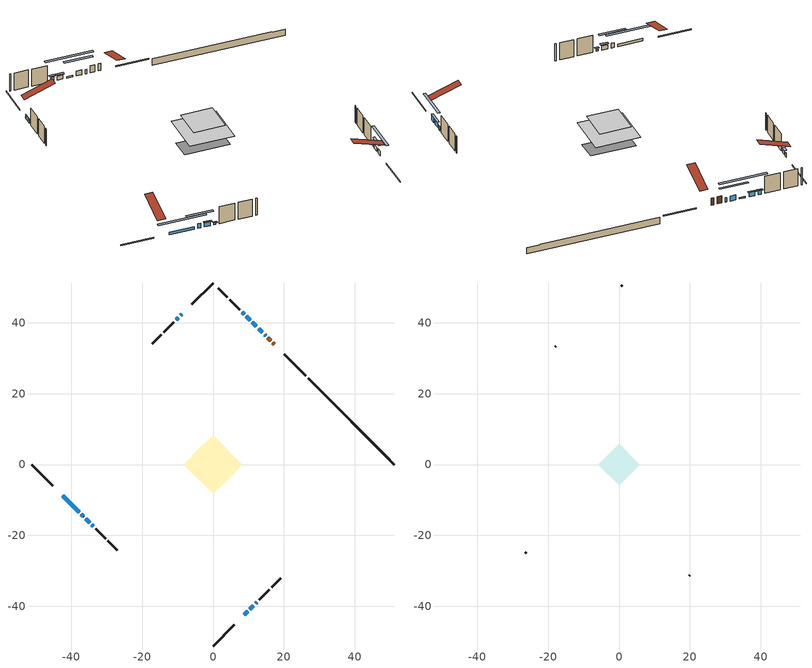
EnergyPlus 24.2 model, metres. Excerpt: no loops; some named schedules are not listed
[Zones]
conditioned space
 floor adiabatic (AdiabaticFloorConstruction): -8.27,0 0,8.27 8.27,0 0,-8.27 z2.74
 floor foundation (Slab1 construction): -6.09,2.26 -2.26,6.09 6.09,-2.26 2.26,-6.09 z-1.58
 wall outside (RimJoist1 construction): 0,-51.24 6.06,-45.19 / -51.24,0 -45.19,-6.06 / 0,51.24 -6.06,45.19 / 26.23,25.01 20.18,31.07 z0.3:0.6
 wall outside (AdiabaticWallConstruction 1): 17.36,33.88 16.92,34.32 / 16.27,34.98 15.48,35.76 z0.3:2.33
 wall outside (AdiabaticWallConstruction): -8.87,42.37 -9.15,42.09 / 14.83,36.42 14.54,36.7 / -35.91,-15.34 -34.86,-16.38 / 12.03,-39.21 12.41,-38.83 z0.3:1.52; 13.89,37.36 12.88,38.36 z0.3:1.72; -9.81,41.43 -10.42,40.82 z0.3:1.16; 8.87,-42.37 9.75,-41.49 / -37.14,-14.11 -36.56,-14.68 z0.3:1.62; -42.37,-8.87 -37.79,-13.45 z0.3:1.01; 12.22,39.02 11.11,40.14 z0.3:0.68; 10.45,40.79 9.45,41.8 / 8.79,42.45 8.23,43.01 z0.3:1.47; 10.41,-40.84 11.38,-39.87 z0.3:1.44; -34.21,-17.04 -33.83,-17.42 z0.3:0.84
 wall outside (Wall1 construction): 13.07,-38.18 15.92,-35.32 / -33.17,-18.07 -30.32,-20.92 / -11.08,40.17 -13.93,37.32 / 7.58,43.67 4.73,46.52 z0.3:5.18
 wall outside (Wall2 construction): 16.58,-34.67 19.14,-32.11 / -29.66,-21.58 -27.1,-24.14 / -14.59,36.66 -17.15,34.1 / 4.07,47.18 1.51,49.74 z0.3:5.18
 wall foundation (FoundationWall1 construction): 26.89,24.35,-1.58 26.89,24.35,0.3 48.81,2.44,0.3 48.81,2.44,0.13 51.24,0,0.13 51.24,0,-1.58
 window (WindowConstruction 10): -8.87,42.37 -9.15,42.09 z0.3:1.52
 window (WindowConstruction 12): 14.83,36.42 14.54,36.7 z0.3:1.52
 window (WindowConstruction 5): 13.89,37.36 12.88,38.36 z0.3:1.72
 window (WindowConstruction 6): -9.81,41.43 -10.42,40.82 z0.3:1.16
 window (WindowConstruction 7): 8.87,-42.37 9.75,-41.49 z0.3:1.62
 window (WindowConstruction 8): -42.37,-8.87 -37.79,-13.45 z0.3:1.01
 window (WindowConstruction 9): -37.14,-14.11 -36.56,-14.68 z0.3:1.62
 window (WindowConstruction 13): 12.22,39.02 11.11,40.13 z0.3:0.68
 window (WindowConstruction): 10.45,40.79 9.45,41.8 z0.3:1.47
 window (WindowConstruction 1): 8.79,42.46 8.23,43.01 z0.3:1.47
 window (WindowConstruction 2): 10.41,-40.84 11.38,-39.87 z0.3:1.44
 window (WindowConstruction 3): -35.91,-15.34 -34.86,-16.38 z0.3:1.52
 window (WindowConstruction 4): -34.21,-17.04 -33.83,-17.41 z0.3:0.83
 window (WindowConstruction 11): 12.03,-39.21 12.41,-38.83 z0.3:1.52
 door (Door): 17.36,33.88 16.92,34.32 z0.3:2.33
 door (Door 1): 16.27,34.98 15.48,35.76 z0.3:2.33
 ceiling adiabatic (AdiabaticFloorConstruction): 0,-8.27 8.27,0 0,8.27 -8.27,0 z2.74
attic - vented
 floor to conditioned space (Floor1 construction Reversed): -5.85,0 0,5.85 5.85,0 0,-5.85 z5.18
 wall outside (Wall3 construction): 19.79,-31.45 19.99,-31.26 / -26.45,-24.8 -26.25,-24.99 / -17.8,33.44 -18,33.25 / 0.85,50.39 0.66,50.59 z0.3:5.18
 roof outside (Roof1 construction): 8.21,-43.03,5.18 2.52,-37.34,7.86 1.02,-38.84,7.86 6.71,-44.53,5.18; -43.03,-8.21,5.18 -37.34,-2.52,7.86 -38.84,-1.02,7.86 -44.53,-6.71,5.18; -8.21,43.03,5.18 -2.52,37.34,7.86 -1.02,38.84,7.86 -6.71,44.53,5.18; 18.02,33.23,5.18 12.32,27.53,7.86 13.83,26.03,7.86 19.52,31.73,5.18
shading: 10.72,40.52 16.04,35.2 16.48,35.63 11.15,40.95 z4.77; -10.63,40.61 -9.6,41.64 -10.03,42.08 -11.06,41.04 z1.46; 12.55,-38.69 6.07,-45.17 6.5,-45.6 12.98,-39.12 z5.58; -35.64,-15.61 -44.53,-6.71 -44.96,-7.14 -36.07,-16.04 z4.06; -34.41,-16.84 -39.29,-11.95 -39.72,-12.38 -34.84,-17.27 z4.67; 7.23,44.02 16.1,35.14 16.54,35.57 7.66,44.45 z6.17; 9.23,42.01 10.66,40.58 11.09,41.01 9.67,42.44 z1.77; 8.02,43.22 9,42.24 9.43,42.67 8.45,43.65 z1.77; 12.24,-39 9.55,-41.7 9.98,-42.13 12.67,-39.44 z2.66; -34.65,-16.59 -36.12,-15.13 -36.55,-15.56 -35.08,-17.02 z1.82; -33.62,-17.63 -34.42,-16.83 -34.85,-17.26 -34.05,-18.06 z1.13
[Building]
Building 1: Terrain=Suburbs
[Site:Location]
Mont Joli AP_QC: Latitude {deg}=48.61; Longitude {deg}=-68.21; Time Zone {hr}=-5; Elevation {m}=52; Keep Site Location Information=Yes
[Site:GroundTemperature:Shallow]
-0.843868, -3.04892, -3.2255, -2.1791, 2.02165, 6.20283, 9.82768, 12.1239, 12.319, 10.4514, 6.91898, 2.86606
[Site:WaterMainsTemperature]
Calculation Method=Schedule; Temperature Schedule=mains temperature schedule
[Material] Roughness=Rough; Thermal Absorptance=0.9
Name | Thickness {m} | Conductivity {W/m-K} | Density {kg/m3} | Specific Heat {J/kg-K} | Solar Absorptance | Visible Absorptance
asphalt or fiberglass shingles | 0.00635 | 0.162714 | 1121.4 | 1465.45 | 0.4 | 0.4
ceiling loosefill ins | 0.169333 | 0.0480833 | 16.02 | 1046.75 | 0.7 | 0.7
ceiling stud and cavity | 0.1397 | 0.186675 | 65.682 | 1177.47 | 0.7 | 0.7
concrete 4.0 in. | 0.1016 | 1.803125 | 2242.8 | 837.4 | 0.7 | 0.7
concrete 8.0 in. | 0.2032 | 1.803125 | 2242.8 | 837.4 | 0.7 | 0.7
door material | 0.04445 | 0.0451087 | 512.64 | 1214.23 | 0.7 | 0.7
exterior vertical ins | 0.0595567 | 0.029427 | 32.04 | 1214.23 | 0.7 | 0.7
floor covering | 0.0127 | 0.0433444 | 54.468 | 1339.84 | 0.6 | 0.6
floor rigid ins; wall rigid ins | 0.512978 | 0.029427 | 32.04 | 1214.23 | 0.7 | 0.7
floor stud and cavity | 0.1397 | 1.75129 | 37.0049 | 1207.88 | 0.7 | 0.7
furniture material conditioned space 1 | 0.1524 | 0.115458 | 640.8 | 1214.23 | 0.6 | 0.6
gypsum board | 0.0127 | 0.160291 | 801 | 837.4 | 0.6 | 0.6
gypsum board 1 | 0.0127 | 0.160291 | 801 | 837.4 | 0.7 | 0.7
osb sheathing 0.5 in. | 0.0127 | 0.115458 | 512.64 | 1214.23 | 0.7 | 0.7
osb sheathing 0.75 in. | 0.01905 | 0.115458 | 512.64 | 1214.23 | 0.7 | 0.7
osb sheathing 2.0 in. | 0.0508 | 0.115458 | 512.64 | 1214.23 | 0.7 | 0.7
rim joist rigid ins | 0.051816 | 0.029427 | 32.04 | 1214.23 | 0.7 | 0.7
rim joist stud and cavity | 0.0508 | 0.0618329 | 125.044 | 1163.47 | 0.6 | 0.6
wall stud and cavity | 0.1397 | 0.0953587 | 139.0536 | 1170.24 | 0.7 | 0.7
wall stud and cavity 1 | 0.1397 | 0.0954735 | 139.0536 | 1170.24 | 0.7 | 0.7
wall stud and cavity 2 | 0.0889 | 6.9971 | 50.32683 | 1063.81 | 0.6 | 0.6
wall stud and cavity 3 | 0.0889 | 0.380278 | 52.3479 | 1209.89 | 0.7 | 0.7
wall stud and cavity 4 | 0.0889 | 0.391764 | 83.0341 | 1211.67 | 0.7 | 0.7
wood siding | 0.0254 | 0.102417 | 544.68 | 1172.36 | 0.4 | 0.4
wood siding 1 | 0.00254 | 0.102417 | 544.68 | 1172.36 | 0.4 | 0.4
wood siding 2; wood siding 3; wood siding 4 | 0.0254 | 0.102417 | 544.68 | 1172.36 | 0.7 | 0.7
[WindowMaterial:SimpleGlazingSystem]
Name | U-Factor {W/m2-K} | Solar Heat Gain Coefficient
WindowMaterial | 2.929848 | 0.61
WindowMaterial 1 | 2.96448 | 0.56
WindowMaterial 10 | 4.19945 | 0.66
WindowMaterial 11 | 3.04852 | 0.41
WindowMaterial 2 | 2.97698 | 0.54
WindowMaterial 3 | 2.96903 | 0.55
WindowMaterial 4 | 3.029213 | 0.43
WindowMaterial 5 | 2.91963 | 0.62
WindowMaterial 6 | 2.97357 | 0.54
WindowMaterial 7 | 2.94291 | 0.6
WindowMaterial 8 | 3.03773 | 0.46
WindowMaterial 9 | 4.32323 | 0.65
[Construction]
AdiabaticFloorConstruction: floor stud and cavity, floor rigid ins, osb sheathing 0.75 in., floor covering
AdiabaticWallConstruction: wood siding 3, wall rigid ins, wall stud and cavity 3, gypsum board
AdiabaticWallConstruction 1: wood siding 4, wall rigid ins, wall stud and cavity 3, gypsum board
Door; Door 1: door material
Floor1 construction Reversed: gypsum board, ceiling stud and cavity, ceiling loosefill ins
FoundationWall1 construction: concrete 8.0 in., gypsum board 1
furniture construction conditioned space 1: furniture material conditioned space 1
PartitionWallConstruction: gypsum board, wall stud and cavity 4, gypsum board
RimJoist1 construction: wood siding 2, rim joist rigid ins, osb sheathing 2.0 in., rim joist stud and cavity
Roof1 construction: asphalt or fiberglass shingles
Slab1 construction: concrete 4.0 in.
Wall1 construction: wood siding, osb sheathing 0.5 in., wall stud and cavity, gypsum board
Wall2 construction: wood siding, osb sheathing 0.5 in., wall stud and cavity 1, gypsum board
Wall3 construction: wood siding 1, wall stud and cavity 2
WindowConstruction; WindowConstruction 7: WindowMaterial
WindowConstruction 1: WindowMaterial 1
WindowConstruction 10; WindowConstruction 12: WindowMaterial 9
WindowConstruction 11: WindowMaterial 10
WindowConstruction 13: WindowMaterial 11
WindowConstruction 2: WindowMaterial 2
WindowConstruction 3: WindowMaterial 3
WindowConstruction 4: WindowMaterial 4
WindowConstruction 5: WindowMaterial 5
WindowConstruction 6: WindowMaterial 6
WindowConstruction 8: WindowMaterial 7
WindowConstruction 9: WindowMaterial 8
[Zone] Multiplier=1; Part of Total Floor Area=Yes
Name | Volume {m3}
attic - vented | 29.7691
conditioned space | 468.7
[Space]
Name | Zone | Volume {m3}
attic - vented 1 | attic - vented | 29.7691
conditioned space 1 | conditioned space | 468.7
[ZoneInfiltration:EffectiveLeakageArea]
infil attic - vented 1: Zone or Space=attic - vented 1; Schedule=Always On Discrete; Effective Air Leakage Area {cm2}=2376.7; Stack Coefficient=0.000525749; Wind Coefficient=1.54921e-05
[ZoneMixing]
whole house fan mix: Zone or Space=attic - vented; Schedule=Always On Continuous; Design Flow Rate Calculation Method=Flow/Zone; Design Flow Rate {m3/s}=0; Source Zone or Space=conditioned space
[SurfaceProperty:ExposedFoundationPerimeter]
Slab1: Exposed Perimeter Calculation Method=TotalExposedPerimeter; Total Exposed Perimeter {m}=34.443
[InternalMass] Zone or ZoneList=conditioned space; Space or SpaceList=conditioned space 1
Name | Construction | Surface Area {m2}
furniture mass conditioned space 1 | furniture construction conditioned space 1 | 80.24
partition wall mass | PartitionWallConstruction | 200.6
[Lights]
interior lighting: Zone or ZoneList or Space or SpaceList=conditioned space 1; Schedule=interior lighting schedule; Design Level Calculation Method=LightingLevel; Lighting Level {W}=343.2; Return Air Fraction=0; Fraction Radiant=0.6; Fraction Visible=0.2; Fraction Replaceable=1
[People]
occupants: Zone or ZoneList or Space or SpaceList=conditioned space 1; Number of People Schedule=occupants schedule; Number of People Calculation Method=People; Number of People=3; Fraction Radiant=0.314171; Sensible Heat Fraction=0.56303; Activity Level Schedule=occupants activity schedule; Carbon Dioxide Generation Rate {m3/s-W}=0; Enable ASHRAE 55 Comfort Warnings=No; Mean Radiant Temperature Calculation Type=EnclosureAveraged
[ElectricEquipment] Zone or ZoneList or Space or SpaceList=conditioned space 1; Design Level Calculation Method=EquipmentLevel
Name | Schedule | Design Level {W} | Fraction Latent | Fraction Radiant | Fraction Lost
clothes dryer | clothes dryer schedule | 140.772 | 0.015 | 0.081 | 0.85
clothes washer | clothes washer schedule | 32.1985 | 0.03 | 0.162 | 0.7
cooking range | cooking range schedule | 215.147 | 0.08 | 0.432 | 0.2
dishwasher | dishwasher schedule | 66.8632 | 0.3 | 0.18 | 0.4
fridge | fridge schedule | 72.9452 | 0 | 0.6 | 0
mech vent bath fan 0 | mech vent bath fan 0 schedule | 100 | 0 | 0 | 1
mech vent house fan | mech vent house fan schedule | 0 | 0 | 0 | 1
mech vent house fan cfis | mech vent house fan cfis schedule | 0 | 0 | 0 | 0
mech vent range fan 0 | mech vent range fan 0 schedule | 150 | 0 | 0 | 1
misc plug loads | misc plug loads schedule | 494.7 | 0.045 | 0.513 | 0.1
whole house fan | Always On Discrete | 0 | 0 | 0 | 1
[OtherEquipment] Zone or ZoneList or Space or SpaceList=conditioned space 1; Design Level Calculation Method=EquipmentLevel
Name | Fuel Type | Schedule | Design Level {W} | Fraction Latent | Fraction Radiant | Fraction Lost
clothes dryer 1 | Electricity | clothes dryer schedule | 0 | 0.015 | 0.081 | 0.85
cooking range 1 | Electricity | cooking range schedule | 0 | 0.08 | 0.432 | 0.2
general water use latent | None | general water use schedule | 62.594 | 1 | 0 | 0
general water use sensible | None | general water use schedule | -61.6891 | 0 | 0.6 | 0
mech vent house fan latent load | None | Always On Discrete | 0 | 1 | 0 | 0
mech vent house fan sensible load | None | Always On Discrete | 0 | 0 | 0 | 0
water heater energy adjustment1 | Electricity | Always On Discrete | 0.01 | 0 | 0 | 1
[ZoneInfiltration:DesignFlowRate] Zone or ZoneList or Space or SpaceList=conditioned space 1; Schedule=Always On Discrete; Design Flow Rate Calculation Method=Flow/Zone; Design Flow Rate {m3/s}=0
infil flow; natural vent flow; whole house fan flow
[ZoneControl:Thermostat]
conditioned space Thermostat: Zone or ZoneList=conditioned space; Control Type Schedule=conditioned space Thermostat Schedule; Control 1=conditioned space temperature setpoint; Temperature Difference Between Cutout And Setpoint {deltaC}=0
[ThermostatSetpoint:DualSetpoint]
conditioned space temperature setpoint: Heating Setpoint Temperature Schedule=heating setpoint; Cooling Setpoint Temperature Schedule=cooling setpoint
[Zone equipment]
conditioned space: electric baseboard
[Foundation:Kiva]
Foundation Kiva 1: Initial Indoor Air Temperature {C}=18; Wall Height Above Grade {m}=0.300015; Wall Depth Below Slab {m}=0.2032; Custom Block Material Name 1=exterior vertical ins; Custom Block Depth 1 {m}=1.88001; Custom Block X Position 1 {m}=0.2159; Custom Block Z Position 1 {m}=0
[Foundation:Kiva:Settings]
Soil Conductivity {W/m-K}=0.849921; Soil Density {kg/m3}=1842.3; Soil Specific Heat {J/kg-K}=418.7; Ground Solar Absorptivity=0.9; Ground Thermal Absorptivity=0.9; Ground Surface Roughness {m}=0.03; Far-Field Width {m}=40; Deep-Ground Boundary Condition=ZeroFlux; Deep-Ground Depth {m}=40; Minimum Cell Dimension {m}=0.2; Maximum Cell Growth Coefficient=3; Simulation Timestep=Timestep
[Exterior:Lights]
exterior lighting: Schedule=exterior lighting schedule; Design Level {W}=75.6
[EnergyManagementSystem:Sensor] Output:Variable or Output:Meter Index Key=conditioned space
Name | Output:Variable or Output:Meter
conditioned_space_clg_unmet_s | Zone Cooling Setpoint Not Met Time
conditioned_space_htg_unmet_s | Zone Heating Setpoint Not Met Time
fridge_tin_s; tin_s; tin_s_1 | Zone Mean Air Temperature
tout_s | Zone Outdoor Air Drybulb Temperature
win_s | Zone Air Humidity Ratio
[Schedule:Constant]
Name | Hourly Value
Always On Continuous; mech vent house fan schedule; mech vent house fan cfis schedule; Always On Discrete | 1
occupants activity schedule | 117.228
fridge schedule | 0
[Schedule:Week:Daily]
interior lighting schedule Week Rule - Jan1-Jan27: interior lighting schedule day, interior lighting schedule day, interior lighting schedule day, interior lighting schedule day, interior lighting schedule day, interior lighting schedule day, interior lighting schedule day, interior lighting schedule default day, interior lighting schedule default day, interior lighting schedule default day, interior lighting schedule default day, interior lighting schedule default day
interior lighting schedule Week Rule - Jan28-Feb3: interior lighting schedule day, interior lighting schedule day, interior lighting schedule day, interior lighting schedule day, interior lighting schedule day 1, interior lighting schedule day 1, interior lighting schedule day 1, interior lighting schedule default day, interior lighting schedule default day, interior lighting schedule default day, interior lighting schedule default day, interior lighting schedule default day
interior lighting schedule Week Rule - Feb4-Feb24: interior lighting schedule day 1, interior lighting schedule day 1, interior lighting schedule day 1, interior lighting schedule day 1, interior lighting schedule day 1, interior lighting schedule day 1, interior lighting schedule day 1, interior lighting schedule default day, interior lighting schedule default day, interior lighting schedule default day, interior lighting schedule default day, interior lighting schedule default day
interior lighting schedule Week Rule - Feb25-Mar3: interior lighting schedule day 1, interior lighting schedule day 1, interior lighting schedule day 1, interior lighting schedule day 1, interior lighting schedule day 2, interior lighting schedule day 2, interior lighting schedule day 2, interior lighting schedule default day, interior lighting schedule default day, interior lighting schedule default day, interior lighting schedule default day, interior lighting schedule default day
interior lighting schedule Week Rule - Mar4-Mar31: interior lighting schedule day 2, interior lighting schedule day 2, interior lighting schedule day 2, interior lighting schedule day 2, interior lighting schedule day 2, interior lighting schedule day 2, interior lighting schedule day 2, interior lighting schedule default day, interior lighting schedule default day, interior lighting schedule default day, interior lighting schedule default day, interior lighting schedule default day
interior lighting schedule Week Rule - Apr1-Apr28: interior lighting schedule day 3, interior lighting schedule day 3, interior lighting schedule day 3, interior lighting schedule day 3, interior lighting schedule day 3, interior lighting schedule day 3, interior lighting schedule day 3, interior lighting schedule default day, interior lighting schedule default day, interior lighting schedule default day, interior lighting schedule default day, interior lighting schedule default day
interior lighting schedule Week Rule - Apr29-May5: interior lighting schedule day 3, interior lighting schedule day 3, interior lighting schedule day 4, interior lighting schedule day 4, interior lighting schedule day 4, interior lighting schedule day 4, interior lighting schedule day 4, interior lighting schedule default day, interior lighting schedule default day, interior lighting schedule default day, interior lighting schedule default day, interior lighting schedule default day
interior lighting schedule Week Rule - May6-May26: interior lighting schedule day 4, interior lighting schedule day 4, interior lighting schedule day 4, interior lighting schedule day 4, interior lighting schedule day 4, interior lighting schedule day 4, interior lighting schedule day 4, interior lighting schedule default day, interior lighting schedule default day, interior lighting schedule default day, interior lighting schedule default day, interior lighting schedule default day
interior lighting schedule Week Rule - May27-Jun2: interior lighting schedule day 4, interior lighting schedule day 4, interior lighting schedule day 4, interior lighting schedule day 4, interior lighting schedule day 4, interior lighting schedule day 5, interior lighting schedule day 5, interior lighting schedule default day, interior lighting schedule default day, interior lighting schedule default day, interior lighting schedule default day, interior lighting schedule default day
interior lighting schedule Week Rule - Jun3-Jun30: interior lighting schedule day 5, interior lighting schedule day 5, interior lighting schedule day 5, interior lighting schedule day 5, interior lighting schedule day 5, interior lighting schedule day 5, interior lighting schedule day 5, interior lighting schedule default day, interior lighting schedule default day, interior lighting schedule default day, interior lighting schedule default day, interior lighting schedule default day
interior lighting schedule Week Rule - Jul1-Jul28: interior lighting schedule day 6, interior lighting schedule day 6, interior lighting schedule day 6, interior lighting schedule day 6, interior lighting schedule day 6, interior lighting schedule day 6, interior lighting schedule day 6, interior lighting schedule default day, interior lighting schedule default day, interior lighting schedule default day, interior lighting schedule default day, interior lighting schedule default day
interior lighting schedule Week Rule - Jul29-Aug4: interior lighting schedule day 6, interior lighting schedule day 6, interior lighting schedule day 6, interior lighting schedule day 7, interior lighting schedule day 7, interior lighting schedule day 7, interior lighting schedule day 7, interior lighting schedule default day, interior lighting schedule default day, interior lighting schedule default day, interior lighting schedule default day, interior lighting schedule default day
interior lighting schedule Week Rule - Aug5-Aug25: interior lighting schedule day 7, interior lighting schedule day 7, interior lighting schedule day 7, interior lighting schedule day 7, interior lighting schedule day 7, interior lighting schedule day 7, interior lighting schedule day 7, interior lighting schedule default day, interior lighting schedule default day, interior lighting schedule default day, interior lighting schedule default day, interior lighting schedule default day
interior lighting schedule Week Rule - Aug26-Sep1: interior lighting schedule day 7, interior lighting schedule day 7, interior lighting schedule day 7, interior lighting schedule day 7, interior lighting schedule day 7, interior lighting schedule day 7, interior lighting schedule day 8, interior lighting schedule default day, interior lighting schedule default day, interior lighting schedule default day, interior lighting schedule default day, interior lighting schedule default day
interior lighting schedule Week Rule - Sep2-Sep29: interior lighting schedule day 8, interior lighting schedule day 8, interior lighting schedule day 8, interior lighting schedule day 8, interior lighting schedule day 8, interior lighting schedule day 8, interior lighting schedule day 8, interior lighting schedule default day, interior lighting schedule default day, interior lighting schedule default day, interior lighting schedule default day, interior lighting schedule default day
interior lighting schedule Week Rule - Sep30-Oct6: interior lighting schedule day 8, interior lighting schedule day 9, interior lighting schedule day 9, interior lighting schedule day 9, interior lighting schedule day 9, interior lighting schedule day 9, interior lighting schedule day 9, interior lighting schedule default day, interior lighting schedule default day, interior lighting schedule default day, interior lighting schedule default day, interior lighting schedule default day
interior lighting schedule Week Rule - Oct7-Oct27: interior lighting schedule day 9, interior lighting schedule day 9, interior lighting schedule day 9, interior lighting schedule day 9, interior lighting schedule day 9, interior lighting schedule day 9, interior lighting schedule day 9, interior lighting schedule default day, interior lighting schedule default day, interior lighting schedule default day, interior lighting schedule default day, interior lighting schedule default day
interior lighting schedule Week Rule - Oct28-Nov3: interior lighting schedule day 9, interior lighting schedule day 9, interior lighting schedule day 9, interior lighting schedule day 9, interior lighting schedule day 10, interior lighting schedule day 10, interior lighting schedule day 10, interior lighting schedule default day, interior lighting schedule default day, interior lighting schedule default day, interior lighting schedule default day, interior lighting schedule default day
interior lighting schedule Week Rule - Nov4-Nov24: interior lighting schedule day 10, interior lighting schedule day 10, interior lighting schedule day 10, interior lighting schedule day 10, interior lighting schedule day 10, interior lighting schedule day 10, interior lighting schedule day 10, interior lighting schedule default day, interior lighting schedule default day, interior lighting schedule default day, interior lighting schedule default day, interior lighting schedule default day
interior lighting schedule Week Rule - Nov25-Dec1: interior lighting schedule day 10, interior lighting schedule day 10, interior lighting schedule day 10, interior lighting schedule day 10, interior lighting schedule day 10, interior lighting schedule day 10, interior lighting schedule day 11, interior lighting schedule default day, interior lighting schedule default day, interior lighting schedule default day, interior lighting schedule default day, interior lighting schedule default day
interior lighting schedule Week Rule - Dec2-Dec31: interior lighting schedule day 11, interior lighting schedule day 11, interior lighting schedule day 11, interior lighting schedule day 11, interior lighting schedule day 11, interior lighting schedule day 11, interior lighting schedule day 11, interior lighting schedule default day, interior lighting schedule default day, interior lighting schedule default day, interior lighting schedule default day, interior lighting schedule default day
occupants schedule Week Rule - Jan1-Dec31: occupants schedule day, occupants schedule day, occupants schedule day, occupants schedule day, occupants schedule day, occupants schedule day, occupants schedule day, occupants schedule default day, occupants schedule default day, occupants schedule default day, occupants schedule default day, occupants schedule default day
clothes dryer schedule Week Rule - Jan1-Dec31: clothes dryer schedule day, clothes dryer schedule day, clothes dryer schedule day, clothes dryer schedule day, clothes dryer schedule day, clothes dryer schedule day, clothes dryer schedule day, clothes dryer schedule default day, clothes dryer schedule default day, clothes dryer schedule default day, clothes dryer schedule default day, clothes dryer schedule default day
clothes washer schedule Week Rule - Jan1-Dec31: clothes washer schedule day, clothes washer schedule day, clothes washer schedule day, clothes washer schedule day, clothes washer schedule day, clothes washer schedule day, clothes washer schedule day, clothes washer schedule default day, clothes washer schedule default day, clothes washer schedule default day, clothes washer schedule default day, clothes washer schedule default day
cooking range schedule Week Rule - Jan1-Dec31: cooking range schedule day, cooking range schedule day, cooking range schedule day, cooking range schedule day, cooking range schedule day, cooking range schedule day, cooking range schedule day, cooking range schedule default day, cooking range schedule default day, cooking range schedule default day, cooking range schedule default day, cooking range schedule default day
dishwasher schedule Week Rule - Jan1-Dec31: dishwasher schedule day, dishwasher schedule day, dishwasher schedule day, dishwasher schedule day, dishwasher schedule day, dishwasher schedule day, dishwasher schedule day, dishwasher schedule default day, dishwasher schedule default day, dishwasher schedule default day, dishwasher schedule default day, dishwasher schedule default day
mech vent bath fan 0 schedule Week Rule - Jan1-Dec31: mech vent bath fan 0 schedule day, mech vent bath fan 0 schedule day, mech vent bath fan 0 schedule day, mech vent bath fan 0 schedule day, mech vent bath fan 0 schedule day, mech vent bath fan 0 schedule day, mech vent bath fan 0 schedule day, mech vent bath fan 0 schedule default day, mech vent bath fan 0 schedule default day, mech vent bath fan 0 schedule default day, mech vent bath fan 0 schedule default day, mech vent bath fan 0 schedule default day
mech vent range fan 0 schedule Week Rule - Jan1-Dec31: mech vent range fan 0 schedule day, mech vent range fan 0 schedule day, mech vent range fan 0 schedule day, mech vent range fan 0 schedule day, mech vent range fan 0 schedule day, mech vent range fan 0 schedule day, mech vent range fan 0 schedule day, mech vent range fan 0 schedule default day, mech vent range fan 0 schedule default day, mech vent range fan 0 schedule default day, mech vent range fan 0 schedule default day, mech vent range fan 0 schedule default day
misc plug loads schedule Week Rule - Jan1-Dec31: misc plug loads schedule day, misc plug loads schedule day, misc plug loads schedule day, misc plug loads schedule day, misc plug loads schedule day, misc plug loads schedule day, misc plug loads schedule day, misc plug loads schedule default day, misc plug loads schedule default day, misc plug loads schedule default day, misc plug loads schedule default day, misc plug loads schedule default day
general water use schedule Week Rule - Jan1-Dec31: general water use schedule day, general water use schedule day, general water use schedule day, general water use schedule day, general water use schedule day, general water use schedule day, general water use schedule day, general water use schedule default day, general water use schedule default day, general water use schedule default day, general water use schedule default day, general water use schedule default day
exterior lighting schedule Week Rule - Jan1-Jan27: exterior lighting schedule day, exterior lighting schedule day, exterior lighting schedule day, exterior lighting schedule day, exterior lighting schedule day, exterior lighting schedule day, exterior lighting schedule day, exterior lighting schedule default day, exterior lighting schedule default day, exterior lighting schedule default day, exterior lighting schedule default day, exterior lighting schedule default day
exterior lighting schedule Week Rule - Jan28-Feb3: exterior lighting schedule day, exterior lighting schedule day, exterior lighting schedule day, exterior lighting schedule day, exterior lighting schedule day 1, exterior lighting schedule day 1, exterior lighting schedule day 1, exterior lighting schedule default day, exterior lighting schedule default day, exterior lighting schedule default day, exterior lighting schedule default day, exterior lighting schedule default day
exterior lighting schedule Week Rule - Feb4-Feb24: exterior lighting schedule day 1, exterior lighting schedule day 1, exterior lighting schedule day 1, exterior lighting schedule day 1, exterior lighting schedule day 1, exterior lighting schedule day 1, exterior lighting schedule day 1, exterior lighting schedule default day, exterior lighting schedule default day, exterior lighting schedule default day, exterior lighting schedule default day, exterior lighting schedule default day
exterior lighting schedule Week Rule - Feb25-Mar3: exterior lighting schedule day 1, exterior lighting schedule day 1, exterior lighting schedule day 1, exterior lighting schedule day 1, exterior lighting schedule day 2, exterior lighting schedule day 2, exterior lighting schedule day 2, exterior lighting schedule default day, exterior lighting schedule default day, exterior lighting schedule default day, exterior lighting schedule default day, exterior lighting schedule default day
exterior lighting schedule Week Rule - Mar4-Mar31: exterior lighting schedule day 2, exterior lighting schedule day 2, exterior lighting schedule day 2, exterior lighting schedule day 2, exterior lighting schedule day 2, exterior lighting schedule day 2, exterior lighting schedule day 2, exterior lighting schedule default day, exterior lighting schedule default day, exterior lighting schedule default day, exterior lighting schedule default day, exterior lighting schedule default day
exterior lighting schedule Week Rule - Apr1-Apr28: exterior lighting schedule day 3, exterior lighting schedule day 3, exterior lighting schedule day 3, exterior lighting schedule day 3, exterior lighting schedule day 3, exterior lighting schedule day 3, exterior lighting schedule day 3, exterior lighting schedule default day, exterior lighting schedule default day, exterior lighting schedule default day, exterior lighting schedule default day, exterior lighting schedule default day
exterior lighting schedule Week Rule - Apr29-May5: exterior lighting schedule day 3, exterior lighting schedule day 3, exterior lighting schedule day 4, exterior lighting schedule day 4, exterior lighting schedule day 4, exterior lighting schedule day 4, exterior lighting schedule day 4, exterior lighting schedule default day, exterior lighting schedule default day, exterior lighting schedule default day, exterior lighting schedule default day, exterior lighting schedule default day
exterior lighting schedule Week Rule - May6-May26: exterior lighting schedule day 4, exterior lighting schedule day 4, exterior lighting schedule day 4, exterior lighting schedule day 4, exterior lighting schedule day 4, exterior lighting schedule day 4, exterior lighting schedule day 4, exterior lighting schedule default day, exterior lighting schedule default day, exterior lighting schedule default day, exterior lighting schedule default day, exterior lighting schedule default day
exterior lighting schedule Week Rule - May27-Jun2: exterior lighting schedule day 4, exterior lighting schedule day 4, exterior lighting schedule day 4, exterior lighting schedule day 4, exterior lighting schedule day 4, exterior lighting schedule day 5, exterior lighting schedule day 5, exterior lighting schedule default day, exterior lighting schedule default day, exterior lighting schedule default day, exterior lighting schedule default day, exterior lighting schedule default day
exterior lighting schedule Week Rule - Jun3-Jun30: exterior lighting schedule day 5, exterior lighting schedule day 5, exterior lighting schedule day 5, exterior lighting schedule day 5, exterior lighting schedule day 5, exterior lighting schedule day 5, exterior lighting schedule day 5, exterior lighting schedule default day, exterior lighting schedule default day, exterior lighting schedule default day, exterior lighting schedule default day, exterior lighting schedule default day
exterior lighting schedule Week Rule - Jul1-Jul28: exterior lighting schedule day 6, exterior lighting schedule day 6, exterior lighting schedule day 6, exterior lighting schedule day 6, exterior lighting schedule day 6, exterior lighting schedule day 6, exterior lighting schedule day 6, exterior lighting schedule default day, exterior lighting schedule default day, exterior lighting schedule default day, exterior lighting schedule default day, exterior lighting schedule default day
exterior lighting schedule Week Rule - Jul29-Aug4: exterior lighting schedule day 6, exterior lighting schedule day 6, exterior lighting schedule day 6, exterior lighting schedule day 7, exterior lighting schedule day 7, exterior lighting schedule day 7, exterior lighting schedule day 7, exterior lighting schedule default day, exterior lighting schedule default day, exterior lighting schedule default day, exterior lighting schedule default day, exterior lighting schedule default day
exterior lighting schedule Week Rule - Aug5-Aug25: exterior lighting schedule day 7, exterior lighting schedule day 7, exterior lighting schedule day 7, exterior lighting schedule day 7, exterior lighting schedule day 7, exterior lighting schedule day 7, exterior lighting schedule day 7, exterior lighting schedule default day, exterior lighting schedule default day, exterior lighting schedule default day, exterior lighting schedule default day, exterior lighting schedule default day
exterior lighting schedule Week Rule - Aug26-Sep1: exterior lighting schedule day 7, exterior lighting schedule day 7, exterior lighting schedule day 7, exterior lighting schedule day 7, exterior lighting schedule day 7, exterior lighting schedule day 7, exterior lighting schedule day 8, exterior lighting schedule default day, exterior lighting schedule default day, exterior lighting schedule default day, exterior lighting schedule default day, exterior lighting schedule default day
[Schedule:Year]
interior lighting schedule: interior lighting schedule Week Rule - Jan1-Jan27, 1, 1, 1, 27, interior lighting schedule Week Rule - Jan28-Feb3, 1, 28, 2, 3, interior lighting schedule Week Rule - Feb4-Feb24, 2, 4, 2, 24, interior lighting schedule Week Rule - Feb25-Mar3, 2, 25, 3, 3, interior lighting schedule Week Rule - Mar4-Mar31, 3, 4, 3, 31, interior lighting schedule Week Rule - Apr1-Apr28, 4, 1, 4, 28, interior lighting schedule Week Rule - Apr29-May5, 4, 29, 5, 5, interior lighting schedule Week Rule - May6-May26, 5, 6, 5, 26, interior lighting schedule Week Rule - May27-Jun2, 5, 27, 6, 2, interior lighting schedule Week Rule - Jun3-Jun30, 6, 3, 6, 30, interior lighting schedule Week Rule - Jul1-Jul28, 7, 1, 7, 28, interior lighting schedule Week Rule - Jul29-Aug4, 7, 29, 8, 4, interior lighting schedule Week Rule - Aug5-Aug25, 8, 5, 8, 25, interior lighting schedule Week Rule - Aug26-Sep1, 8, 26, 9, 1, interior lighting schedule Week Rule - Sep2-Sep29, 9, 2, 9, 29, interior lighting schedule Week Rule - Sep30-Oct6, 9, 30, 10, 6, interior lighting schedule Week Rule - Oct7-Oct27, 10, 7, 10, 27, interior lighting schedule Week Rule - Oct28-Nov3, 10, 28, 11, 3, interior lighting schedule Week Rule - Nov4-Nov24, 11, 4, 11, 24, interior lighting schedule Week Rule - Nov25-Dec1, 11, 25, 12, 1, interior lighting schedule Week Rule - Dec2-Dec31, 12, 2, 12, 31
occupants schedule: occupants schedule Week Rule - Jan1-Dec31, 1, 1, 12, 31
clothes dryer schedule: clothes dryer schedule Week Rule - Jan1-Dec31, 1, 1, 12, 31
clothes washer schedule: clothes washer schedule Week Rule - Jan1-Dec31, 1, 1, 12, 31
cooking range schedule: cooking range schedule Week Rule - Jan1-Dec31, 1, 1, 12, 31
dishwasher schedule: dishwasher schedule Week Rule - Jan1-Dec31, 1, 1, 12, 31
mech vent bath fan 0 schedule: mech vent bath fan 0 schedule Week Rule - Jan1-Dec31, 1, 1, 12, 31
mech vent range fan 0 schedule: mech vent range fan 0 schedule Week Rule - Jan1-Dec31, 1, 1, 12, 31
misc plug loads schedule: misc plug loads schedule Week Rule - Jan1-Dec31, 1, 1, 12, 31
general water use schedule: general water use schedule Week Rule - Jan1-Dec31, 1, 1, 12, 31
exterior lighting schedule: exterior lighting schedule Week Rule - Jan1-Jan27, 1, 1, 1, 27, exterior lighting schedule Week Rule - Jan28-Feb3, 1, 28, 2, 3, exterior lighting schedule Week Rule - Feb4-Feb24, 2, 4, 2, 24, exterior lighting schedule Week Rule - Feb25-Mar3, 2, 25, 3, 3, exterior lighting schedule Week Rule - Mar4-Mar31, 3, 4, 3, 31, exterior lighting schedule Week Rule - Apr1-Apr28, 4, 1, 4, 28, exterior lighting schedule Week Rule - Apr29-May5, 4, 29, 5, 5, exterior lighting schedule Week Rule - May6-May26, 5, 6, 5, 26, exterior lighting schedule Week Rule - May27-Jun2, 5, 27, 6, 2, exterior lighting schedule Week Rule - Jun3-Jun30, 6, 3, 6, 30, exterior lighting schedule Week Rule - Jul1-Jul28, 7, 1, 7, 28, exterior lighting schedule Week Rule - Jul29-Aug4, 7, 29, 8, 4, exterior lighting schedule Week Rule - Aug5-Aug25, 8, 5, 8, 25, exterior lighting schedule Week Rule - Aug26-Sep1, 8, 26, 9, 1, exterior lighting schedule Week Rule - Sep2-Sep29, 9, 2, 9, 29, exterior lighting schedule Week Rule - Sep30-Oct6, 9, 30, 10, 6, exterior lighting schedule Week Rule - Oct7-Oct27, 10, 7, 10, 27, exterior lighting schedule Week Rule - Oct28-Nov3, 10, 28, 11, 3, exterior lighting schedule Week Rule - Nov4-Nov24, 11, 4, 11, 24, exterior lighting schedule Week Rule - Nov25-Dec1, 11, 25, 12, 1, exterior lighting schedule Week Rule - Dec2-Dec31, 12, 2, 12, 31
[Schedule:Compact]
conditioned space Thermostat Schedule: Through: 12/31, For: AllDays, Until: 24:00, 4
mains temperature schedule: Through: 01/01, For: AllDays, Until: 24:00, 4.55833, Through: 01/02, For: AllDays, Until: 24:00, 4.48833, Through: 01/03, For: AllDays, Until: 24:00, 4.41944, Through: 01/04, For: AllDays, Until: 24:00, 4.35111, Through: 01/05, For: AllDays, Until: 24:00, 4.28389, Through: 01/06, For: AllDays, Until: 24:00, 4.21778, Through: 01/07, For: AllDays, Until: 24:00, 4.15278, Through: 01/08, For: AllDays, Until: 24:00, 4.08889, Through: 01/09, For: AllDays, Until: 24:00, 4.02611, Through: 01/10, For: AllDays, Until: 24:00, 3.96444, Through: 01/11, For: AllDays, Until: 24:00, 3.90333, Through: 01/12, For: AllDays, Until: 24:00, 3.84389, Through: 01/13, For: AllDays, Until: 24:00, 3.78556, Through: 01/14, For: AllDays, Until: 24:00, 3.72833, Through: 01/15, For: AllDays, Until: 24:00, 3.67222, Through: 01/16, For: AllDays, Until: 24:00, 3.61722, Through: 01/17, For: AllDays, Until: 24:00, 3.56333, Through: 01/18, For: AllDays, Until: 24:00, 3.51111, Through: 01/19, For: AllDays, Until: 24:00, 3.46, Through: 01/20, For: AllDays, Until: 24:00, 3.41, Through: 01/21, For: AllDays, Until: 24:00, 3.36111, Through: 01/22, For: AllDays, Until: 24:00, 3.31389, Through: 01/23, For: AllDays, Until: 24:00, 3.26778, Through: 01/24, For: AllDays, Until: 24:00, 3.22278, Through: 01/25, For: AllDays, Until: 24:00, 3.17944, Through: 01/26, For: AllDays, Until: 24:00, 3.13722, Through: 01/27, For: AllDays, Until: 24:00, 3.09667, Through: 01/28, For: AllDays, Until: 24:00, 3.05722, Through: 01/29, For: AllDays, Until: 24:00, 3.01944, Through: 01/30, For: AllDays, Until: 24:00, 2.98278, Through: 01/31, For: AllDays, Until: 24:00, 2.94778, Through: 02/01, For: AllDays, Until: 24:00, 2.91389, Through: 02/02, For: AllDays, Until: 24:00, 2.88167, Through: 02/03, For: AllDays, Until: 24:00, 2.85056, Through: 02/04, For: AllDays, Until: 24:00, 2.82111, Through: 02/05, For: AllDays, Until: 24:00, 2.79278, Through: 02/06, For: AllDays, Until: 24:00, 2.76667, Through: 02/07, For: AllDays, Until: 24:00, 2.74111, Through: 02/08, For: AllDays, Until: 24:00, 2.71778, Through: 02/09, For: AllDays, Until: 24:00, 2.69556, Through: 02/10, For: AllDays, Until: 24:00, 2.675, Through: 02/11, For: AllDays, Until: 24:00, 2.65556, Through: 02/12, For: AllDays, Until: 24:00, 2.63833, Through: 02/13, For: AllDays, Until: 24:00, 2.62222, Through: 02/14, For: AllDays, Until: 24:00, 2.60722, Through: 02/15, For: AllDays, Until: 24:00, 2.59389, Through: 02/16, For: AllDays, Until: 24:00, 2.58278, Through: 02/17, For: AllDays, Until: 24:00, 2.57222, Through: 02/18, For: AllDays, Until: 24:00, 2.56389, Through: 02/19, For: AllDays, Until: 24:00, 2.55667, Through: 02/20, For: AllDays, Until: 24:00, 2.55111, Through: 02/21, For: AllDays, Until: 24:00, 2.54722, Through: 02/22, For: AllDays, Until: 24:00, 2.545, Through: 02/23, For: AllDays, Until: 24:00, 2.54389, Through: 02/24, For: AllDays, Until: 24:00, 2.54444, Through: 02/25, For: AllDays, Until: 24:00, 2.54667, Through: 02/26, For: AllDays, Until: 24:00, 2.55056, Through: 02/27, For: AllDays, Until: 24:00, 2.55556, Through: 02/28, For: AllDays, Until: 24:00, 2.56222, Through: 03/01, For: AllDays, Until: 24:00, 2.57056, Through: 03/02, For: AllDays, Until: 24:00, 2.58, Through: 03/03, For: AllDays, Until: 24:00, 2.59167, Through: 03/04, For: AllDays, Until: 24:00, 2.60444, Through: 03/05, For: AllDays, Until: 24:00, 2.61889, Through: 03/06, For: AllDays, Until: 24:00, 2.63444, Through: 03/07, For: AllDays, Until: 24:00, 2.65167, Through: 03/08, For: AllDays, Until: 24:00, 2.67056, Through: 03/09, For: AllDays, Until: 24:00, 2.69111, Through: 03/10, For: AllDays, Until: 24:00, 2.71278, Through: 03/11, For: AllDays, Until: 24:00, 2.73611, Through: 03/12, For: AllDays, Until: 24:00, 2.76111, Through: 03/13, For: AllDays, Until: 24:00, 2.78722, Through: 03/14, For: AllDays, Until: 24:00, 2.815, Through: 03/15, For: AllDays, Until: 24:00, 2.84389, Through: 03/16, For: AllDays, Until: 24:00, 2.87444, Through: 03/17, For: AllDays, Until: 24:00, 2.90667, Through: 03/18, For: AllDays, Until: 24:00, 2.94, Through: 03/19, For: AllDays, Until: 24:00, 2.975, Through: 03/20, For: AllDays, Until: 24:00, 3.01111, Through: 03/21, For: AllDays, Until: 24:00, 3.04889, Through: 03/22, For: AllDays, Until: 24:00, 3.08833, Through: 03/23, For: AllDays, Until: 24:00, 3.12833, Through: 03/24, For: AllDays, Until: 24:00, 3.17056, Through: 03/25, For: AllDays, Until: 24:00, 3.21333, Through: 03/26, For: AllDays, Until: 24:00, 3.25778, Through: 03/27, For: AllDays, Until: 24:00, 3.30389, Through: 03/28, For: AllDays, Until: 24:00, 3.35111, Through: 03/29, For: AllDays, Until: 24:00, 3.39944, Through: 03/30, For: AllDays, Until: 24:00, 3.44889, Through: 03/31, For: AllDays, Until: 24:00, 3.5, Through: 04/01, For: AllDays, Until: 24:00, 3.55222, Through: 04/02, For: AllDays, Until: 24:00, 3.60556, Through: 04/03, For: AllDays, Until: 24:00, 3.66, Through: 04/04, For: AllDays, Until: 24:00, 3.71611, Through: 04/05, For: AllDays, Until: 24:00, 3.77278, Through: 04/06, For: AllDays, Until: 24:00, 3.83111, Through: 04/07, For: AllDays, Until: 24:00, 3.89056, Through: 04/08, For: AllDays, Until: 24:00, 3.95111, Through: 04/09, For: AllDays, Until: 24:00, 4.01278, Through: 04/10, For: AllDays, Until: 24:00, 4.075, Through: 04/11, For: AllDays, Until: 24:00, 4.13889, Through: 04/12, For: AllDays, Until: 24:00, 4.20389, Through: 04/13, For: AllDays, Until: 24:00, 4.27, Through: 04/14, For: AllDays, Until: 24:00, 4.33667, Through: 04/15, For: AllDays, Until: 24:00, 4.40444, Through: 04/16, For: AllDays, Until: 24:00, 4.47333, Through: 04/17, For: AllDays, Until: 24:00, 4.54333, Through: 04/18, For: AllDays, Until: 24:00, 4.61389, Through: 04/19, For: AllDays, Until: 24:00, 4.68556, Through: 04/20, For: AllDays, Until: 24:00, 4.75833, Through: 04/21, For: AllDays, Until: 24:00, 4.83167, Through: 04/22, For: AllDays, Until: 24:00, 4.90611, Through: 04/23, For: AllDays, Until: 24:00, 4.98111, Through: 04/24, For: AllDays, Until: 24:00, 5.05722, Through: 04/25, For: AllDays, Until: 24:00, 5.13389, Through: 04/26, For: AllDays, Until: 24:00, 5.21167, Through: 04/27, For: AllDays, Until: 24:00, 5.29, Through: 04/28, For: AllDays, Until: 24:00, 5.36889, Through: 04/29, For: AllDays, Until: 24:00, 5.44833, Through: 04/30, For: AllDays, Until: 24:00, 5.52889, Through: 05/01, For: AllDays, Until: 24:00, 5.61, Through: 05/02, For: AllDays, Until: 24:00, 5.69111, Through: 05/03, For: AllDays, Until: 24:00, 5.77333, Through: 05/04, For: AllDays, Until: 24:00, 5.85667, Through: 05/05, For: AllDays, Until: 24:00, 5.94, Through: 05/06, For: AllDays, Until: 24:00, 6.02389, Through: 05/07, For: AllDays, Until: 24:00, 6.10778, Through: 05/08, For: AllDays, Until: 24:00, 6.19278, Through: 05/09, For: AllDays, Until: 24:00, 6.27833, Through: 05/10, For: AllDays, Until: 24:00, 6.36389, Through: 05/11, For: AllDays, Until: 24:00, 6.45, Through: 05/12, For: AllDays, Until: 24:00, 6.53667, Through: 05/13, For: AllDays, Until: 24:00, 6.62333, Through: 05/14, For: AllDays, Until: 24:00, 6.71056, Through: 05/15, For: AllDays, Until: 24:00, 6.79778, Through: 05/16, For: AllDays, Until: 24:00, 6.88556, Through: 05/17, For: AllDays, Until: 24:00, 6.97389, Through: 05/18, For: AllDays, Until: 24:00, 7.06222, Through: 05/19, For: AllDays, Until: 24:00, 7.15056, Through: 05/20, For: AllDays, Until: 24:00, 7.23889, Through: 05/21, For: AllDays, Until: 24:00, 7.32778, Through: 05/22, For: AllDays, Until: 24:00, 7.41667, Through: 05/23, For: AllDays, Until: 24:00, 7.50556, Through: 05/24, For: AllDays, Until: 24:00, 7.59444, Through: 05/25, For: AllDays, Until: 24:00, 7.68333, Through: 05/26, For: AllDays, Until: 24:00, 7.77278, Through: 05/27, For: AllDays, Until: 24:00, 7.86167, Through: 05/28, For: AllDays, Until: 24:00, 7.95056, Through: 05/29, For: AllDays, Until: 24:00, 8.03944, Through: 05/30, For: AllDays, Until: 24:00, 8.12833, Through: 05/31, For: AllDays, Until: 24:00, 8.21722, Through: 06/01, For: AllDays, Until: 24:00, 8.30556, Through: 06/02, For: AllDays, Until: 24:00, 8.39389, Through: 06/03, For: AllDays, Until: 24:00, 8.48222, Through: 06/04, For: AllDays, Until: 24:00, 8.57, Through: 06/05, For: AllDays, Until: 24:00, 8.65778, Through: 06/06, For: AllDays, Until: 24:00, 8.745, Through: 06/07, For: AllDays, Until: 24:00, 8.83222, Through: 06/08, For: AllDays, Until: 24:00, 8.91889, Through: 06/09, For: AllDays, Until: 24:00, 9.00556, Through: 06/10, For: AllDays, Until: 24:00, 9.09167, Through: 06/11, For: AllDays, Until: 24:00, 9.17722, Through: 06/12, For: AllDays, Until: 24:00, 9.26222, Through: 06/13, For: AllDays, Until: 24:00, 9.34722, Through: 06/14, For: AllDays, Until: 24:00, 9.43111, Through: 06/15, For: AllDays, Until: 24:00, 9.515, Through: 06/16, For: AllDays, Until: 24:00, 9.59833, Through: 06/17, For: AllDays, Until: 24:00, 9.68111, Through: 06/18, For: AllDays, Until: 24:00, 9.76333, Through: 06/19, For: AllDays, Until: 24:00, 9.84444, Through: 06/20, For: AllDays, Until: 24:00, 9.92556, Through: 06/21, For: AllDays, Until: 24:00, 10.0056, Through: 06/22, For: AllDays, Until: 24:00, 10.085, Through: 06/23, For: AllDays, Until: 24:00, 10.1639, Through: 06/24, For: AllDays, Until: 24:00, 10.2422, Through: 06/25, For: AllDays, Until: 24:00, 10.3194, Through: 06/26, For: AllDays, Until: 24:00, 10.3961, Through: 06/27, For: AllDays, Until: 24:00, 10.4717, Through: 06/28, For: AllDays, Until: 24:00, 10.5467, Through: 06/29, For: AllDays, Until: 24:00, 10.6206, Through: 06/30, For: AllDays, Until: 24:00, 10.6939, Through: 07/01, For: AllDays, Until: 24:00, 10.7667, Through: 07/02, For: AllDays, Until: 24:00, 10.8378, Through: 07/03, For: AllDays, Until: 24:00, 10.9083, Through: 07/04, For: AllDays, Until: 24:00, 10.9783, Through: 07/05, For: AllDays, Until: 24:00, 11.0467, Through: 07/06, For: AllDays, Until: 24:00, 11.1144, Through: 07/07, For: AllDays, Until: 24:00, 11.1811, Through: 07/08, For: AllDays, Until: 24:00, 11.2467, Through: 07/09, For: AllDays, Until: 24:00, 11.3111, Through: 07/10, For: AllDays, Until: 24:00, 11.375, Through: 07/11, For: AllDays, Until: 24:00, 11.4372, Through: 07/12, For: AllDays, Until: 24:00, 11.4989, Through: 07/13, For: AllDays, Until: 24:00, 11.5589, Through: 07/14, For: AllDays, Until: 24:00, 11.6178, Through: 07/15, For: AllDays, Until: 24:00, 11.6761, Through: 07/16, For: AllDays, Until: 24:00, 11.7328, Through: 07/17, For: AllDays, Until: 24:00, 11.7883, Through: 07/18, For: AllDays, Until: 24:00, 11.8428, Through: 07/19, For: AllDays, Until: 24:00, 11.8956, Through: 07/20, For: AllDays, Until: 24:00, 11.9478, Through: 07/21, For: AllDays, Until: 24:00, 11.9983, Through: 07/22, For: AllDays, Until: 24:00, 12.0478, Through: 07/23, For: AllDays, Until: 24:00, 12.0956, Through: 07/24, For: AllDays, Until: 24:00, 12.1428, Through: 07/25, For: AllDays, Until: 24:00, 12.1883, Through: 07/26, For: AllDays, Until: 24:00, 12.2322, Through: 07/27, For: AllDays, Until: 24:00, 12.275, Through: 07/28, For: AllDays, Until: 24:00, 12.3167, Through: 07/29, For: AllDays, Until: 24:00, 12.3567, Through: 07/30, For: AllDays, Until: 24:00, 12.3956, Through: 07/31, For: AllDays, Until: 24:00, 12.4328, Through: 08/01, For: AllDays, Until: 24:00, 12.4689, Through: 08/02, For: AllDays, Until: 24:00, 12.5033, Through: 08/03, For: AllDays, Until: 24:00, 12.5367, Through: 08/04, For: AllDays, Until: 24:00, 12.5683, Through: 08/05, For: AllDays, Until: 24:00, 12.5983, Through: 08/06, For: AllDays, Until: 24:00, 12.6272, Through: 08/07, For: AllDays, Until: 24:00, 12.6544, Through: 08/08, For: AllDays, Until: 24:00, 12.6806, Through: 08/09, For: AllDays, Until: 24:00, 12.705, Through: 08/10, For: AllDays, Until: 24:00, 12.7278, Through: 08/11, For: AllDays, Until: 24:00, 12.7494, Through: 08/12, For: AllDays, Until: 24:00, 12.7694, Through: 08/13, For: AllDays, Until: 24:00, 12.7878, Through: 08/14, For: AllDays, Until: 24:00, 12.805, Through: 08/15, For: AllDays, Until: 24:00, 12.8206, Through: 08/16, For: AllDays, Until: 24:00, 12.8344, Through: 08/17, For: AllDays, Until: 24:00, 12.8467, Through: 08/18, For: AllDays, Until: 24:00, 12.8578, Through: 08/19, For: AllDays, Until: 24:00, 12.8672, Through: 08/20, For: AllDays, Until: 24:00, 12.875, Through: 08/21, For: AllDays, Until: 24:00, 12.8817, Through: 08/22, For: AllDays, Until: 24:00, 12.8867, Through: 08/23, For: AllDays, Until: 24:00, 12.89, Through: 08/24, For: AllDays, Until: 24:00, 12.8917, Through: 08/25, For: AllDays, Until: 24:00, 12.8917, Through: 08/26, For: AllDays, Until: 24:00, 12.8906, Through: 08/27, For: AllDays, Until: 24:00, 12.8878, Through: 08/28, For: AllDays, Until: 24:00, 12.8833, Through: 08/29, For: AllDays, Until: 24:00, 12.8772, Through: 08/30, For: AllDays, Until: 24:00, 12.87, Through: 08/31, For: AllDays, Until: 24:00, 12.8611, Through: 09/01, For: AllDays, Until: 24:00, 12.8506, Through: 09/02, For: AllDays, Until: 24:00, 12.8389, Through: 09/03, For: AllDays, Until: 24:00, 12.825, Through: 09/04, For: AllDays, Until: 24:00, 12.81, Through: 09/05, For: AllDays, Until: 24:00, 12.7939, Through: 09/06, For: AllDays, Until: 24:00, 12.7756, Through: 09/07, For: AllDays, Until: 24:00, 12.7561, Through: 09/08, For: AllDays, Until: 24:00, 12.735, Through: 09/09, For: AllDays, Until: 24:00, 12.7128, Through: 09/10, For: AllDays, Until: 24:00, 12.6889, Through: 09/11, For: AllDays, Until: 24:00, 12.6633, Through: 09/12, For: AllDays, Until: 24:00, 12.6367, Through: 09/13, For: AllDays, Until: 24:00, 12.6078, Through: 09/14, For: AllDays, Until: 24:00, 12.5783, Through: 09/15, For: AllDays, Until: 24:00, 12.5472, Through: 09/16, For: AllDays, Until: 24:00, 12.5144, Through: 09/17, For: AllDays, Until: 24:00, 12.48, Through: 09/18, For: AllDays, Until: 24:00, 12.4444, Through: 09/19, For: AllDays, Until: 24:00, 12.4078, Through: 09/20, For: AllDays, Until: 24:00, 12.3694, Through: 09/21, For: AllDays, Until: 24:00, 12.33, Through: 09/22, For: AllDays, Until: 24:00, 12.2889, Through: 09/23, For: AllDays, Until: 24:00, 12.2467, Through: 09/24, For: AllDays, Until: 24:00, 12.2028, Through: 09/25, For: AllDays, Until: 24:00, 12.1578, Through: 09/26, For: AllDays, Until: 24:00, 12.1111, Through: 09/27, For: AllDays, Until: 24:00, 12.0633, Through: 09/28, For: AllDays, Until: 24:00, 12.0144, Through: 09/29, For: AllDays, Until: 24:00, 11.9644, Through: 09/30, For: AllDays, Until: 24:00, 11.9128, Through: 10/01, For: AllDays, Until: 24:00, 11.86, Through: 10/02, For: AllDays, Until: 24:00, 11.8061, Through: 10/03, For: AllDays, Until: 24:00, 11.7511, Through: 10/04, For: AllDays, Until: 24:00, 11.6944, Through: 10/05, For: AllDays, Until: 24:00, 11.6372, Through: 10/06, For: AllDays, Until: 24:00, 11.5783, Through: 10/07, For: AllDays, Until: 24:00, 11.5183, Through: 10/08, For: AllDays, Until: 24:00, 11.4578, Through: 10/09, For: AllDays, Until: 24:00, 11.3956, Through: 10/10, For: AllDays, Until: 24:00, 11.3322, Through: 10/11, For: AllDays, Until: 24:00, 11.2678, Through: 10/12, For: AllDays, Until: 24:00, 11.2028, Through: 10/13, For: AllDays, Until: 24:00, 11.1367, Through: 10/14, For: AllDays, Until: 24:00, 11.0689, Through: 10/15, For: AllDays, Until: 24:00, 11.0006, Through: 10/16, For: AllDays, Until: 24:00, 10.9317, Through: 10/17, For: AllDays, Until: 24:00, 10.8611, Through: 10/18, For: AllDays, Until: 24:00, 10.79, Through: 10/19, For: AllDays, Until: 24:00, 10.7178, Through: 10/20, For: AllDays, Until: 24:00, 10.645, Through: 10/21, For: AllDays, Until: 24:00, 10.5711, Through: 10/22, For: AllDays, Until: 24:00, 10.4961, Through: 10/23, For: AllDays, Until: 24:00, 10.4211, Through: 10/24, For: AllDays, Until: 24:00, 10.3444, Through: 10/25, For: AllDays, Until: 24:00, 10.2672, Through: 10/26, For: AllDays, Until: 24:00, 10.1894, Through: 10/27, For: AllDays, Until: 24:00, 10.1111, Through: 10/28, For: AllDays, Until: 24:00, 10.0317, Through: 10/29, For: AllDays, Until: 24:00, 9.95167, Through: 10/30, For: AllDays, Until: 24:00, 9.87111, Through: 10/31, For: AllDays, Until: 24:00, 9.79, Through: 11/01, For: AllDays, Until: 24:00, 9.70778, Through: 11/02, For: AllDays, Until: 24:00, 9.62556, Through: 11/03, For: AllDays, Until: 24:00, 9.54222, Through: 11/04, For: AllDays, Until: 24:00, 9.45889, Through: 11/05, For: AllDays, Until: 24:00, 9.37444, Through: 11/06, For: AllDays, Until: 24:00, 9.29, Through: 11/07, For: AllDays, Until: 24:00, 9.205, Through: 11/08, For: AllDays, Until: 24:00, 9.11944, Through: 11/09, For: AllDays, Until: 24:00, 9.03389, Through: 11/10, For: AllDays, Until: 24:00, 8.94722, Through: 11/11, For: AllDays, Until: 24:00, 8.86056, Through: 11/12, For: AllDays, Until: 24:00, 8.77389, Through: 11/13, For: AllDays, Until: 24:00, 8.68611, Through: 11/14, For: AllDays, Until: 24:00, 8.59889, Through: 11/15, For: AllDays, Until: 24:00, 8.51111, Through: 11/16, For: AllDays, Until: 24:00, 8.42278, Through: 11/17, For: AllDays, Until: 24:00, 8.33444, Through: 11/18, For: AllDays, Until: 24:00, 8.24611, Through: 11/19, For: AllDays, Until: 24:00, 8.15722, Through: 11/20, For: AllDays, Until: 24:00, 8.06833, Through: 11/21, For: AllDays, Until: 24:00, 7.97944, Through: 11/22, For: AllDays, Until: 24:00, 7.89056, Through: 11/23, For: AllDays, Until: 24:00, 7.80167, Through: 11/24, For: AllDays, Until: 24:00, 7.71278, Through: 11/25, For: AllDays, Until: 24:00, 7.62389, Through: 11/26, For: AllDays, Until: 24:00, 7.53444, Through: 11/27, For: AllDays, Until: 24:00, 7.44556, Through: 11/28, For: AllDays, Until: 24:00, 7.35667, Through: 11/29, For: AllDays, Until: 24:00, 7.26778, Through: 11/30, For: AllDays, Until: 24:00, 7.17944, Through: 12/01, For: AllDays, Until: 24:00, 7.09111, Through: 12/02, For: AllDays, Until: 24:00, 7.00278, Through: 12/03, For: AllDays, Until: 24:00, 6.91444, Through: 12/04, For: AllDays, Until: 24:00, 6.82667, Through: 12/05, For: AllDays, Until: 24:00, 6.73889, Through: 12/06, For: AllDays, Until: 24:00, 6.65167, Through: 12/07, For: AllDays, Until: 24:00, 6.565, Through: 12/08, For: AllDays, Until: 24:00, 6.47833, Through: 12/09, For: AllDays, Until: 24:00, 6.39222, Through: 12/10, For: AllDays, Until: 24:00, 6.30611, Through: 12/11, For: AllDays, Until: 24:00, 6.22056, Through: 12/12, For: AllDays, Until: 24:00, 6.13556, Through: 12/13, For: AllDays, Until: 24:00, 6.05111, Through: 12/14, For: AllDays, Until: 24:00, 5.96722, Through: 12/15, For: AllDays, Until: 24:00, 5.88389, Through: 12/16, For: AllDays, Until: 24:00, 5.80056, Through: 12/17, For: AllDays, Until: 24:00, 5.71833, Through: 12/18, For: AllDays, Until: 24:00, 5.63667, Through: 12/19, For: AllDays, Until: 24:00, 5.555, Through: 12/20, For: AllDays, Until: 24:00, 5.47444, Through: 12/21, For: AllDays, Until: 24:00, 5.395, Through: 12/22, For: AllDays, Until: 24:00, 5.31556, Through: 12/23, For: AllDays, Until: 24:00, 5.23722, Through: 12/24, For: AllDays, Until: 24:00, 5.15944, Through: 12/25, For: AllDays, Until: 24:00, 5.08222, Through: 12/26, For: AllDays, Until: 24:00, 5.00611, Through: 12/27, For: AllDays, Until: 24:00, 4.93056, Through: 12/28, For: AllDays, Until: 24:00, 4.85611, Through: 12/29, For: AllDays, Until: 24:00, 4.78222, Through: 12/30, For: AllDays, Until: 24:00, 4.70944, Through: 12/31, For: AllDays, Until: 24:00, 4.63722
